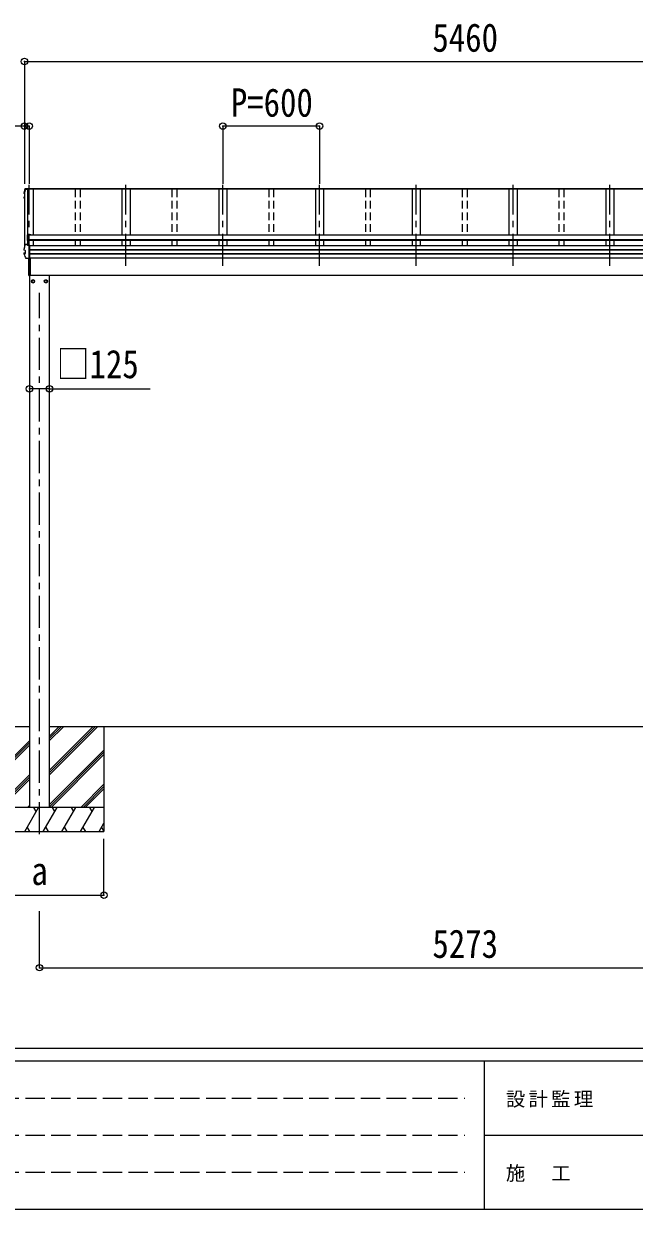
# Model space of a CAD drawing. Units: millimetres at full size, sheet at 1:40. Extents: x -11243 to 11243, y -7760 to 7760.
# Drawn here: x -7453 to -3667, y -7760 to -408 of the extents above; entities that cross this region are included whole.
import ezdxf
from ezdxf.enums import TextEntityAlignment as Align

# ---------------------------------------------------------------- set-up
doc = ezdxf.new("R2010")
doc.units = ezdxf.units.MM
doc.header["$LTSCALE"] = 40
doc.header["$PDMODE"] = 32
doc.header["$PDSIZE"] = 40
for name, pattern in [('CHAIN1', [8, 5, -1, 1, -1]), ('DASHED1', [1.8, 1.2, -0.6]), ('DASHED3', [4, 3, -1])]:
    doc.linetypes.add(name, pattern=pattern)
for name, color, linetype, lineweight in [('0-3_ELV2', 7, 'Continuous', 9), ('0-6_OTH_LINE', 6, 'Continuous', 9), ('F-0_240', 7, 'Continuous', 9)]:
    doc.layers.add(name, color=color, linetype=linetype, lineweight=lineweight)
doc.styles.add('ＭＳ ゴシック', font='')
doc.styles.get('ＭＳ ゴシック').set_extended_font_data('MS Gothic')

msp = doc.modelspace()

# ---------------------------------------------------------------- linework, layer by layer
at = {"layer": '0-3_ELV2', "color": 6}
for p, q in [((-7449.18, -642.29), (-7449.18, -1401.29)), ((-7449.18, -1042.29), (-7762.51, -1042.29)), ((-7449.18, -1042.29), (-7449.18, -1401.29)), ((-7419.18, -1042.29), (-7419.18, -1401.29)), ((-5619.18, -1042.29), (-6219.18, -1042.29)), ((-6219.18, -1042.29), (-6219.18, -1401.29)), ((-5619.18, -1042.29), (-5619.18, -1401.29)), ((-7293.18, -2672.11), (-7418.18, -2672.11)), ((-7293.18, -2672.11), (-6669.7, -2672.11)), ((-7355.68, -6261.66), (-7355.68, -5911.66))]:
    msp.add_line(p, q, dxfattribs=at)
at = {"layer": '0-3_ELV2', "color": 4}
for p, q in [((-7451.45, -1456.78), (-7451.49, -1457.04)), ((-7451.49, -1457.04), (-7451.49, -1457.09)), ((-7451.49, -1461.14), (-7451.49, -1457.09)), ((-7450.44, -1462.41), (-7449.18, -1462.66)), ((-7449.18, -1461.13), (-7449.95, -1460.98)), ((-7449.18, -1460.78), (-7449.86, -1460.65)), ((-7449.18, -1457.83), (-7449.18, -1794.61)), ((-7444.04, -1430.48), (-7443.92, -1430.19)), ((-7443.92, -1430.19), (-7443.75, -1429.92)), ((-7443.75, -1429.92), (-7443.53, -1429.7)), ((-7443.53, -1429.7), (-7443.27, -1429.51)), ((-7443.27, -1429.51), (-7443, -1429.38)), ((-7443, -1429.38), (-7442.73, -1429.3)), ((-7442.73, -1429.3), (-7442.49, -1429.26)), ((-7394.18, -1434.47), (-7442.61, -1434.47)), ((-7442.49, -1429.26), (-7442.26, -1429.24)), ((-7442.26, -1429.24), (-7442.01, -1429.22)), ((-7442.01, -1429.22), (-7441.72, -1429.21)), ((-7441.72, -1429.21), (-7441.42, -1429.21)), ((-7441.42, -1429.21), (-7441.1, -1429.21)), ((-7441.18, -1429.21), (-7441.18, -1429.2)), ((-7441.18, -1429.21), (-7441.18, -1429.21)), ((-7441.18, -1429.21), (-7416.18, -1429.21)), ((-7416.18, -1431.73), (-7430.38, -1431.73)), ((-7430.15, -1434.32), (-7430.15, -1433.97)), ((-7430.08, -1434.47), (-7430.08, -1777.81)), ((-7419.18, -1434.23), (-7430, -1434.23)), ((-7429.48, -1434.47), (-7429.48, -1781.76)), ((-7419.18, -1433.24), (-7419.18, -1434.23)), ((-7416.18, -1433.24), (-7419.18, -1433.24)), ((-2019.18, -1433.56), (-7419.18, -1433.56)), ((-2019.18, -1434.46), (-7419.18, -1434.46)), ((-7416.18, -1433.56), (-7416.18, -1429.21)), ((-2022.18, -1431.29), (-7416.18, -1431.29)), ((-7394.18, -1434.38), (-7394.18, -1718.64)), ((-6844.18, -1434.38), (-6844.18, -1718.64)), ((-6794.18, -1434.38), (-6794.18, -1718.64)), ((-6244.13, -1434.38), (-6244.13, -1718.64)), ((-6194.13, -1434.38), (-6194.13, -1718.64)), ((-5644.18, -1434.38), (-5644.18, -1718.64)), ((-5594.18, -1434.38), (-5594.18, -1718.64)), ((-5044.18, -1434.38), (-5044.18, -1718.64)), ((-4994.18, -1434.38), (-4994.18, -1718.64)), ((-4444.18, -1434.38), (-4444.18, -1718.64)), ((-4394.18, -1434.38), (-4394.18, -1718.64)), ((-3844.18, -1434.38), (-3844.18, -1718.64)), ((-3794.18, -1434.38), (-3794.18, -1718.64)), ((-7451.59, -1486.17), (-7451.59, -1482.11)), ((-7450.1, -1490.14), (-7451.5, -1486.65)), ((-7449.18, -1484.63), (-7450.54, -1484.9)), ((-7449.18, -1492.37), (-7450.1, -1490.14)), ((-7449.18, -1486.16), (-7450.02, -1486.32)), ((-7449.18, -1480.54), (-7450.01, -1480.64)), ((-7450.01, -1480.64), (-7450.01, -1480.64)), ((-7431.28, -1718.61), (-7431.28, -1748.07)), ((-7429.28, -1748.07), (-7431.28, -1748.07)), ((-7409.28, -1716.61), (-7429.28, -1716.61)), ((-7409.28, -1718.15), (-7429.28, -1718.15)), ((-7429.28, -1752.66), (-7429.28, -1718.15)), ((-2009.08, -1718.77), (-7429.28, -1718.77)), ((-2009.08, -1747.81), (-7429.28, -1747.81)), ((-2009.08, -1749.55), (-7429.28, -1749.55)), ((-2009.08, -1752.66), (-7429.28, -1752.66)), ((-7409.28, -1716.61), (-7409.28, -1718.77)), ((-7394.18, -1750.62), (-7394.18, -1784.29)), ((-6844.18, -1752.66), (-6844.18, -1784.29)), ((-6794.18, -1752.66), (-6794.18, -1784.29)), ((-6244.13, -1752.66), (-6244.13, -1784.29)), ((-6194.13, -1752.66), (-6194.13, -1784.29)), ((-5644.18, -1752.66), (-5644.18, -1784.29)), ((-5594.18, -1752.66), (-5594.18, -1784.29)), ((-5044.18, -1752.66), (-5044.18, -1784.29)), ((-4994.18, -1752.66), (-4994.18, -1784.29)), ((-4444.18, -1752.66), (-4444.18, -1784.29)), ((-4394.18, -1752.66), (-4394.18, -1784.29)), ((-3844.18, -1752.66), (-3844.18, -1784.29)), ((-3794.18, -1752.66), (-3794.18, -1784.29)), ((-7451.6, -1836.39), (-7451.59, -1836.21)), ((-7451.56, -1836.56), (-7451.6, -1836.39)), ((-7451.59, -1836.23), (-7451.59, -1828.83)), ((-7451.48, -1836.72), (-7451.56, -1836.56)), ((-7451.5, -1836.71), (-7448.65, -1843.52)), ((-7451.45, -1803.49), (-7451.49, -1803.75)), ((-7451.49, -1803.75), (-7451.49, -1803.8)), ((-7451.49, -1811.18), (-7451.49, -1803.8)), ((-7451.49, -1811.13), (-7451.45, -1810.87)), ((-7451.49, -1811.22), (-7451.49, -1811.13)), ((-7451.42, -1811.61), (-7451.47, -1811.22)), ((-7451.24, -1811.95), (-7451.42, -1811.61)), ((-7450.98, -1812.22), (-7451.24, -1811.95)), ((-7450.7, -1812.39), (-7450.98, -1812.22)), ((-7450.81, -1836.23), (-7450.77, -1835.87)), ((-7450.79, -1836.59), (-7450.81, -1836.23)), ((-7450.69, -1836.92), (-7450.79, -1836.59)), ((-7450.77, -1835.87), (-7450.65, -1835.54)), ((-7450.47, -1812.49), (-7450.7, -1812.39)), ((-7450.66, -1811.31), (-7450.61, -1810.98)), ((-7450.66, -1811.63), (-7450.66, -1811.31)), ((-7450.59, -1811.95), (-7450.66, -1811.63)), ((-7450.65, -1835.54), (-7450.48, -1835.26)), ((-7450.47, -1812.22), (-7450.59, -1811.95)), ((-7450.54, -1827.56), (-7444.58, -1826.4)), ((-7450.48, -1835.26), (-7450.26, -1835.06)), ((-7450.3, -1812.44), (-7450.47, -1812.22)), ((-7450.23, -1812.56), (-7450.47, -1812.49)), ((-7450.09, -1812.58), (-7450.3, -1812.44)), ((-7450.26, -1835.06), (-7450.01, -1834.94)), ((-7449.95, -1812.64), (-7450.23, -1812.56)), ((-7449.87, -1812.66), (-7450.09, -1812.58)), ((-7450.01, -1834.94), (-7443.61, -1833.25)), ((-7450.01, -1834.94), (-7450.01, -1834.94)), ((-7449.87, -1812.66), (-7449.86, -1812.66)), ((-7443.61, -1813.43), (-7449.86, -1812.66)), ((-7444.19, -1813.44), (-7444.23, -1813.35)), ((-7444.18, -1813.56), (-7444.19, -1813.44)), ((-7444.18, -1813.56), (-7444.18, -1832.78)), ((-7443.61, -1813.43), (-7443.53, -1813.45)), ((-7443.61, -1813.43), (-7443.61, -1813.43)), ((-7443.61, -1833.25), (-7443.53, -1833.21)), ((-7443.61, -1833.25), (-7443.61, -1833.25)), ((-7443.53, -1813.45), (-7443.45, -1813.5)), ((-7443.53, -1833.21), (-7443.45, -1833.15)), ((-7443.45, -1813.5), (-7443.39, -1813.58)), ((-7443.45, -1833.15), (-7443.39, -1833.06)), ((-7443.39, -1813.58), (-7443.34, -1813.68)), ((-7443.39, -1833.06), (-7443.34, -1832.96)), ((-7443.34, -1813.68), (-7443.31, -1813.79)), ((-7443.34, -1832.96), (-7443.31, -1832.84)), ((-7443.31, -1813.79), (-7443.3, -1813.91)), ((-7443.31, -1832.84), (-7443.3, -1832.73)), ((-7442.42, -1775.48), (-7430.38, -1775.48)), ((-7430.15, -1776.98), (-7430.38, -1775.48)), ((-7430.38, -1782.11), (-7430.38, -1775.48)), ((-7416.18, -1782.11), (-7430.38, -1782.11)), ((-7430.15, -1776.98), (-7430.15, -1777.33)), ((-7429.42, -1782.11), (-7430.15, -1777.33)), ((-7430, -1782.11), (-7430, -1778.43)), ((-7429.44, -1782.11), (-7430, -1778.43)), ((-7416.18, -1864.53), (-7416.18, -1782.11)), ((-2022.18, -1784.29), (-7416.18, -1784.29)), ((-2022.18, -1810.81), (-7416.18, -1810.81)), ((-2022.18, -1811.7), (-7416.18, -1811.7)), ((-2022.18, -1834.92), (-7416.18, -1834.92)), ((-2022.18, -1836.85), (-7416.18, -1836.85)), ((-7448.65, -1843.52), (-7445.7, -1850.25)), ((-7445.7, -1850.25), (-7442.66, -1856.9)), ((-7442.66, -1856.9), (-7439.54, -1863.47)), ((-7439.38, -1863.75), (-7439.55, -1863.42)), ((-7439.11, -1864.03), (-7439.38, -1863.75)), ((-7438.81, -1864.25), (-7439.11, -1864.03)), ((-7438.47, -1864.39), (-7438.81, -1864.25)), ((-7438.17, -1864.46), (-7438.47, -1864.39)), ((-7437.89, -1864.49), (-7438.17, -1864.46)), ((-7437.58, -1864.51), (-7437.89, -1864.49)), ((-7437.22, -1864.52), (-7437.58, -1864.51)), ((-7436.84, -1864.53), (-7437.22, -1864.52)), ((-7416.18, -1864.53), (-7436.82, -1864.53)), ((-7421.18, -1968.72), (-7421.18, -1864.53)), ((-7420.68, -1969.12), (-7420.68, -1864.53)), ((-2022.18, -1861.89), (-7416.18, -1861.89)), ((-7414.18, -1861.89), (-7414.18, -1966.72)), ((-7420.68, -1969.12), (-7420.68, -1969.18)), ((-7420.68, -1969.12), (-7420.68, -1969.12)), ((-7420.68, -1969.18), (-7420.68, -1969.22)), ((-7420.68, -1969.22), (-7420.68, -1969.22)), ((-7420.68, -1969.22), (-7419.18, -1969.22)), ((-7420.68, -1969.22), (-7420.68, -1969.22)), ((-7419.18, -1969.22), (-7419.18, -1966.72)), ((-7419.18, -1966.72), (-7414.18, -1966.72)), ((-2138.47, -1968.12), (-7419.18, -1968.12)), ((-7418.18, -1968.12), (-7418.18, -5268.12)), ((-7293.18, -5268.12), (-7293.18, -1968.12)), ((-7395.68, -1995.3), (-7404.18, -2000.21)), ((-7404.18, -2000.21), (-7404.18, -2010.03)), ((-7404.18, -2010.03), (-7395.68, -2014.93)), ((-7387.18, -2000.21), (-7395.68, -1995.3)), ((-7395.68, -2014.93), (-7387.18, -2010.03)), ((-7387.18, -2010.03), (-7387.18, -2000.21)), ((-7387.08, -2004.87), (-7387.18, -2004.87)), ((-7387.08, -2005.37), (-7387.18, -2005.37)), ((-7324.27, -2004.87), (-7324.17, -2004.87)), ((-7324.27, -2005.37), (-7324.17, -2005.37)), ((-7324.18, -2000.21), (-7315.68, -1995.3)), ((-7324.18, -2010.03), (-7324.18, -2000.21)), ((-7315.68, -2014.93), (-7324.18, -2010.03)), ((-7315.68, -1995.3), (-7307.18, -2000.21)), ((-7307.18, -2010.03), (-7315.68, -2014.93)), ((-7307.18, -2000.21), (-7307.18, -2010.03))]:
    msp.add_line(p, q, dxfattribs=at)
at = {"layer": '0-3_ELV2', "color": 5, "linetype": 'CHAIN1'}
for p, q in [((-7419.13, -1910.12), (-7419.13, -1405.94)), ((-6819.18, -1910.12), (-6819.18, -1405.94)), ((-6219.18, -1910.12), (-6219.18, -1405.94)), ((-5619.18, -1910.12), (-5619.18, -1405.94)), ((-5019.18, -1910.12), (-5019.18, -1405.94)), ((-4419.18, -1910.12), (-4419.18, -1405.94)), ((-3819.18, -1910.12), (-3819.18, -1405.94)), ((-7355.68, -5434.64), (-7355.68, -2077.55))]:
    msp.add_line(p, q, dxfattribs=at)
at = {"layer": '0-3_ELV2', "color": 4, "linetype": 'DASHED1'}
for p, q in [((-7134.18, -1434.38), (-7134.18, -1718.77)), ((-7104.18, -1434.38), (-7104.18, -1718.77)), ((-6534.18, -1434.38), (-6534.18, -1718.77)), ((-6504.18, -1434.38), (-6504.18, -1718.77)), ((-5934.18, -1434.38), (-5934.18, -1718.77)), ((-5904.18, -1434.38), (-5904.18, -1718.77)), ((-5334.18, -1434.38), (-5334.18, -1718.77)), ((-5304.18, -1434.38), (-5304.18, -1718.77)), ((-4734.18, -1434.38), (-4734.18, -1718.77)), ((-4704.18, -1434.38), (-4704.18, -1718.77)), ((-4134.18, -1434.38), (-4134.18, -1718.77)), ((-4104.18, -1434.38), (-4104.18, -1718.77)), ((-7134.18, -1752.66), (-7134.18, -1784.29)), ((-7104.18, -1752.66), (-7104.18, -1784.29)), ((-6534.18, -1752.66), (-6534.18, -1784.29)), ((-6504.18, -1752.66), (-6504.18, -1784.29)), ((-5934.18, -1752.66), (-5934.18, -1784.29)), ((-5904.18, -1752.66), (-5904.18, -1784.29)), ((-5334.18, -1752.66), (-5334.18, -1784.29)), ((-5304.18, -1752.66), (-5304.18, -1784.29)), ((-4734.18, -1752.66), (-4734.18, -1784.29)), ((-4704.18, -1752.66), (-4704.18, -1784.29)), ((-4134.18, -1752.66), (-4134.18, -1784.29)), ((-4104.18, -1752.66), (-4104.18, -1784.29))]:
    msp.add_line(p, q, dxfattribs=at)
at = {"layer": '0-3_ELV2'}
for p, q in [((-7418.18, -4768.12), (-8779.28, -4768.12)), ((-7293.18, -4825.22), (-7236.08, -4768.12)), ((-7293.18, -4839.36), (-7221.94, -4768.12)), ((-7293.18, -4853.5), (-7207.79, -4768.12)), ((-7293.18, -5051.49), (-7009.8, -4768.12)), ((-7293.18, -5037.35), (-7023.95, -4768.12)), ((-7293.18, -5065.63), (-6995.66, -4768.12)), ((-2145.18, -4768.12), (-7293.18, -4768.12)), ((-6955.68, -4768.12), (-6955.68, -5418.12)), ((-7755.68, -5191.48), (-7418.18, -4853.98)), ((-7755.68, -5205.62), (-7418.18, -4868.12)), ((-7755.68, -5219.76), (-7418.18, -4882.26)), ((-7293.18, -5249.48), (-6955.68, -4911.98)), ((-7293.18, -5263.62), (-6955.68, -4926.12)), ((-7283.53, -5268.12), (-6955.68, -4940.26)), ((-7620.19, -5268.12), (-7418.18, -5066.11)), ((-7606.04, -5268.12), (-7418.18, -5080.25)), ((-7591.9, -5268.12), (-7418.18, -5094.4)), ((-7099.69, -5268.12), (-6955.68, -5124.11)), ((-7085.54, -5268.12), (-6955.68, -5138.25)), ((-7071.4, -5268.12), (-6955.68, -5152.4)), ((-6955.68, -5268.12), (-7755.68, -5268.12)), ((-7447.47, -5418.12), (-7360.87, -5268.12)), ((-7429.77, -5268.12), (-7418.18, -5256.53)), ((-7375.87, -5294.1), (-7390.87, -5268.12)), ((-7332, -5418.12), (-7245.4, -5268.12)), ((-7260.4, -5294.1), (-7275.4, -5268.12)), ((-7216.53, -5418.12), (-7129.93, -5268.12)), ((-7159.93, -5268.12), (-7144.93, -5294.1)), ((-7101.06, -5418.12), (-7014.46, -5268.12)), ((-7029.46, -5294.1), (-7044.46, -5268.12)), ((-6985.59, -5418.12), (-6955.68, -5366.31)), ((-7755.68, -5418.12), (-6955.68, -5418.12)), ((-7432.47, -5392.14), (-7417.47, -5418.12)), ((-7317, -5392.14), (-7302, -5418.12)), ((-7201.53, -5392.14), (-7186.53, -5418.12)), ((-7086.06, -5392.14), (-7071.06, -5418.12)), ((-6970.59, -5392.14), (-6955.68, -5417.97))]:
    msp.add_line(p, q, dxfattribs=at)
at = {"layer": '0-3_ELV2', "color": 4}
for points in [[(-7451.45, -1456.77), (-7449.13, -1447.92), (-7446.67, -1439.16), (-7444.05, -1430.5)], [(-7442.42, -1432.82), (-7430.38, -1432.82), (-7430.15, -1434.32), (-7442.57, -1434.32)], [(-7430.38, -1432.82), (-7430.38, -1431.73), (-7430, -1434.23)]]:
    msp.add_lwpolyline(points, dxfattribs=at)
at = {"layer": '0-3_ELV2', "color": 6}
msp.add_lwpolyline([(-7755.68, -5811.66), (-6955.68, -5811.66), (-6955.68, -5462.66)], dxfattribs=at)
at = {"layer": '0-3_ELV2', "color": 4}
for centre, radius in [((-7395.68, -2005.12), 10), ((-7395.68, -2005.12), 8.5), ((-7315.68, -2005.12), 10), ((-7315.68, -2005.12), 8.5)]:
    msp.add_circle(centre, radius, dxfattribs=at)
for centre, radius, start, end in [((-7450.19, -1461.14), 1.3, 166.2046, 259.10358), ((-6966.17, -1580.48), 499.82, 162.96047, 166.14879), ((-6966.16, -1580.48), 498.32, 162.94349, 166.12469), ((-7442.42, -1434.52), 1.7, 89.95676, 162.90929), ((-7450.3, -1486.17), 1.3, 100.8868, 201.66215), ((-7450.29, -1482.11), 1.3, 100.9005, 179.9623), ((-6986.85, -1301.61), 498.64, 201.74241, 202.00165), ((-6986.85, -1301.26), 498.64, 201.78246, 202.00165), ((-7429.28, -1718.61), 2, 90, 180), ((-7450.29, -1828.83), 1.3, 100.9005, 179.9623), ((-6966.17, -1923.14), 499.82, 162.96047, 166.14879), ((-7444.68, -1825.91), 0.499, 280.91518, 359.94761), ((-7442.42, -1777.18), 1.7, 89.95676, 162.90929), ((-7420.68, -1968.72), 0.5, 180, 269.5), ((-7408.53, -1954.05), 12.15, 179.0404, 180.9596), ((-7395.68, -2005.12), 8.6, 171.25399, 188.74601), ((-7395.68, -2005.12), 8.6, 111.25399, 128.74601), ((-7395.68, -2005.12), 8.6, 231.25399, 248.74601), ((-7395.68, -2005.12), 8.6, 51.25399, 68.74601), ((-7395.68, -2005.12), 8.6, 291.25399, 308.74601), ((-7395.68, -2005.12), 8.6, 1.66581, 8.74601), ((-7395.68, -2005.12), 8.6, 351.25399, 358.33419), ((-7315.68, -2005.12), 8.6, 171.25399, 178.33419), ((-7315.68, -2005.12), 8.6, 181.66581, 188.74601), ((-7315.68, -2005.12), 8.6, 111.25399, 128.74601), ((-7315.68, -2005.12), 8.6, 231.25399, 248.74601), ((-7315.68, -2005.12), 8.6, 51.25399, 68.74601), ((-7315.68, -2005.12), 8.6, 291.25399, 308.74601), ((-7315.68, -2005.12), 8.6, 351.25399, 8.74601)]:
    msp.add_arc(centre, radius, start, end, dxfattribs=at)
at = {"layer": '0-3_ELV2', "color": 6}
for p in [(-7449.18, -642.29), (-7449.18, -1042.29), (-7419.18, -1042.29), (-6219.18, -1042.29), (-5619.18, -1042.29), (-7418.18, -2672.11), (-7293.18, -2672.11), (-6955.68, -5811.66), (-7355.68, -6261.66)]:
    msp.add_point(p, dxfattribs=at)
at = {"layer": '0-6_OTH_LINE'}
for p, q in [((-7449.18, -642.29), (-1989.18, -642.29)), ((-7419.18, -1042.29), (-7449.18, -1042.29)), ((-7355.68, -6261.66), (-2082.68, -6261.66))]:
    msp.add_line(p, q, dxfattribs=at)
at = {"layer": 'F-0_240', "color": 5}
for p, q in [((-11242.74, -6760), (10677.26, -6760)), ((-11242.74, -6840), (7121.58, -6840)), ((-4598.42, -6840), (-4598.42, -7760)), ((-4598.42, -7300), (3601.58, -7300)), ((-11242.74, -7760), (10677.26, -7760))]:
    msp.add_line(p, q, dxfattribs=at)
at = {"layer": 'F-0_240', "color": 4, "linetype": 'DASHED3'}
for p, q in [((-11122.75, -7070), (-4718.42, -7070)), ((-11122.75, -7300), (-4718.42, -7300)), ((-11122.75, -7530), (-4718.42, -7530))]:
    msp.add_line(p, q, dxfattribs=at)

# ---------------------------------------------------------------- texts
at = {"layer": '0-3_ELV2', "style": 'ＭＳ ゴシック', "width": 0.85}
for s, p in [('5460', (-4919.18, -634.29)), ('P=600', (-6169.18, -1037.29)), ('□125', (-7249.26, -2658.74)), ('a', (-7405.68, -5801.66)), ('5273', (-4919.18, -6253.66))]:
    msp.add_text(s, height=176, dxfattribs=at).set_placement(p, align=Align.BOTTOM_LEFT)
at = {"layer": 'F-0_240', "char_height": 87.98, "attachment_point": 7, "style": 'ＭＳ ゴシック'}
for s, insert in [('\\T1.17;設計監理', (-4463.32, -7130)), ('\\T1.17;施\u3000工', (-4463.32, -7590))]:
    msp.add_mtext(s, dxfattribs=dict(at, insert=insert))

doc.saveas('drawing.dxf')
